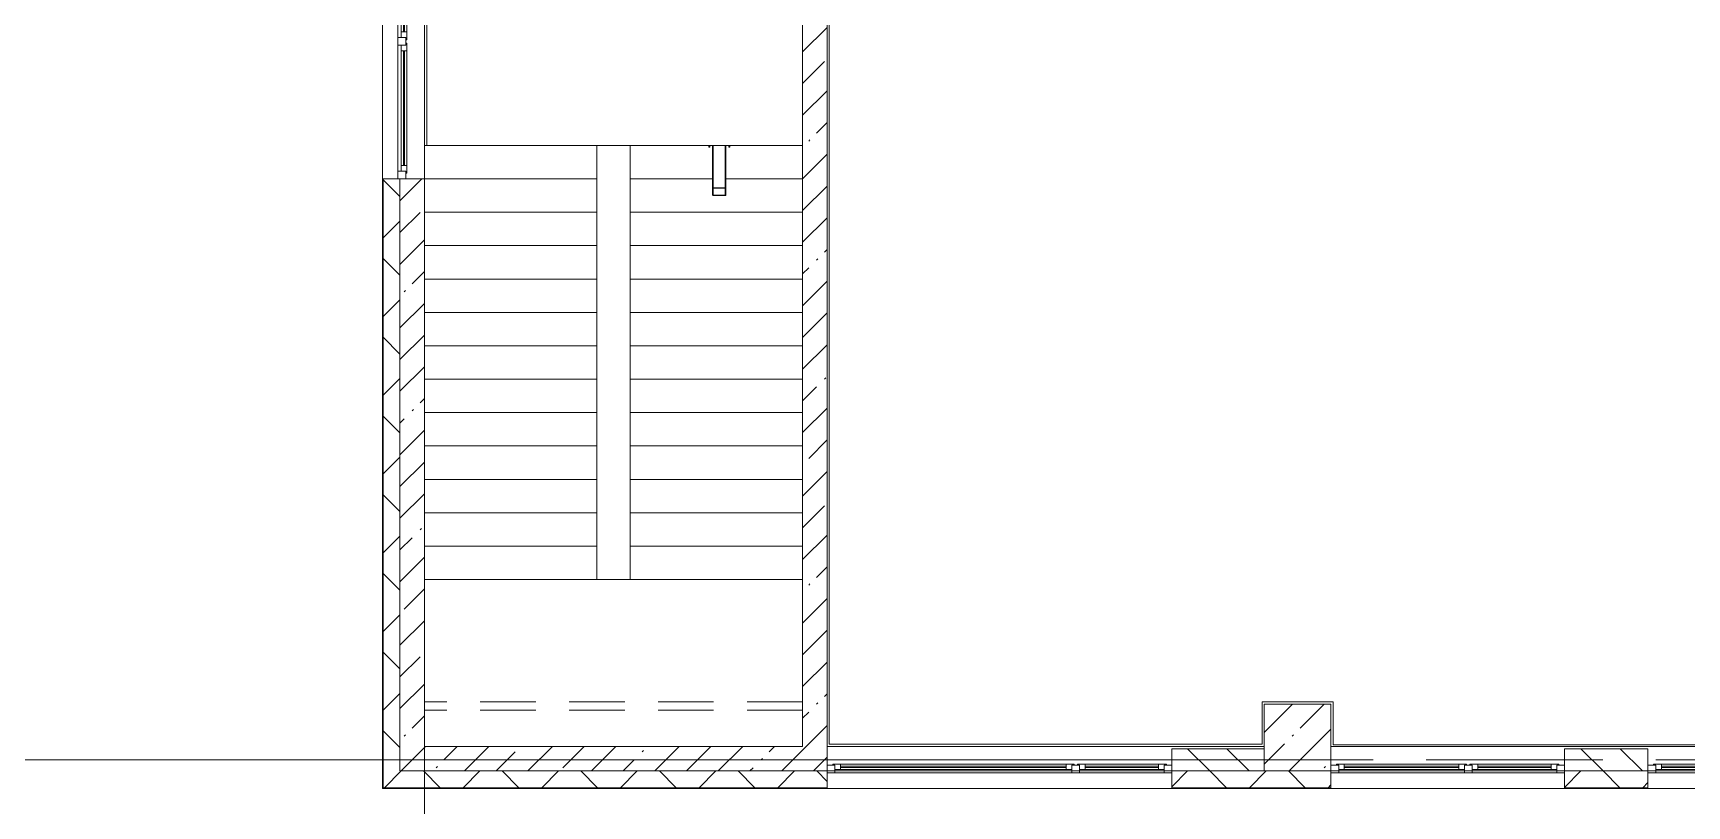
# Model space of a CAD drawing. Header units: millimetres. Extents: x 35524 to 235479, y -8553 to 29000.
# Drawn here: x 105060 to 119929, y -414 to 6530 of the extents above; entities that cross this region are included whole.
import ezdxf

# ---------------------------------------------------------------- set-up
doc = ezdxf.new("R2010")
doc.units = ezdxf.units.MM
doc.linetypes.add('200_ШТРИХ__ш1_п0_6_', pattern=[800, 500, -300])
doc.linetypes.add('Осевая', pattern=[3175, 635, -476.25, 1587.5, -476.25])
for name, color, linetype, lineweight in [('A-DETL-MBND-1', 7, '200_ШТРИХ__ш1_п0_6_', 9), ('A-GLAZ-2', 7, 'Continuous', 5), ('A-WALL', 7, 'Continuous', 9), ('A-WALL-6', 7, 'Continuous', 5), ('I-WALL-24', 7, 'Continuous', 5), ('S-COLS-1', 7, 'Continuous', 5), ('S-STRS-3', 7, 'Continuous', 5), ('Оси', 7, 'Continuous', 9), ('Оси-2', 7, 'Осевая', 9)]:
    doc.layers.add(name, color=color, linetype=linetype, lineweight=lineweight)
doc.layers.add('A-FLOR-2', color=7, linetype='Continuous', lineweight=5, true_color=0xaaaaaa)
pattern_1 = [(45, (108468.84, 0), (-353.5534, 353.5534), []), (135, (108468.84, 0), (-353.5534, -353.5534), [])]
pattern_2 = [(45, (108468.84, 0), (-285.123, 285.123), []), (45, (108753.96, 0), (-285.123, 285.123), [504.031, -100.806, 16.764, -84.042])]

# ---------------------------------------------------------------- blocks, each defined once
blk = doc.blocks.new('120_Окно_СКБ_2Ст - 120_Окно_СКБ_2Ст 3100х2500 _мал_ створка слева-2_-22446420-3_4_2_птичка')
at = {"layer": 'A-GLAZ-2'}
for p, q in [((-1550, -127), (-1550, -57)), ((-1550, -57), (-1480, -57)), ((1550, -57), (-1550, -57)), ((-1480, -127), (-1550, -127)), ((-1550, -127), (-1500, -127)), ((-1480, -127), (-1500, -127)), ((-1500, -127), (-1500, -137)), ((-1500, -137), (-700, -137)), ((-700, -137), (-1500, -137)), ((-1480, -57), (-1480, -127)), ((-720, -87), (-1480, -87)), ((-1480, -87), (-1480, -127)), ((-1430, -137), (-1430, -87)), ((-1430, -107), (-770, -107)), ((-770, -117), (-1430, -117)), ((-770, -137), (-770, -87)), ((-720, -127), (-720, -57)), ((-720, -57), (-650, -57)), ((-720, -127), (-720, -87)), ((-650, -127), (-720, -127)), ((-700, -127), (-720, -127)), ((-700, -127), (-670, -127)), ((-700, -137), (-700, -127)), ((-650, -127), (-670, -127)), ((-670, -127), (-670, -137)), ((-670, -137), (1500, -137)), ((1500, -137), (-670, -137)), ((-650, -57), (-650, -127)), ((1480, -87), (-650, -87)), ((-650, -87), (-650, -127)), ((-600, -137), (-600, -87)), ((-600, -107), (1430, -107)), ((1430, -117), (-600, -117)), ((1430, -137), (1430, -87)), ((1480, -127), (1480, -57)), ((1480, -57), (1550, -57)), ((1480, -127), (1480, -87)), ((1550, -127), (1480, -127)), ((1500, -127), (1480, -127)), ((1500, -127), (1550, -127)), ((1500, -137), (1500, -127)), ((1550, -57), (1550, -127))]:
    blk.add_line(p, q, dxfattribs=at)
blk = doc.blocks.new('120_Окно_СКБ_2Ст - 120_Окно_СКБ_2Ст 2100х2500 _мал створка СЛЕВА_-22446485-3_4_2_птичка')
at = {"layer": 'A-GLAZ-2'}
for p, q in [((-1050, -127), (-1050, -57)), ((-1050, -57), (-980, -57)), ((1050, -57), (-1050, -57)), ((-980, -127), (-1050, -127)), ((-1050, -127), (-1000, -127)), ((-980, -127), (-1000, -127)), ((-1000, -127), (-1000, -137)), ((-1000, -137), (-200, -137)), ((-200, -137), (-1000, -137)), ((-980, -57), (-980, -127)), ((-220, -87), (-980, -87)), ((-980, -87), (-980, -127)), ((-930, -137), (-930, -87)), ((-930, -107), (-270, -107)), ((-270, -117), (-930, -117)), ((-270, -137), (-270, -87)), ((-220, -127), (-220, -57)), ((-220, -57), (-150, -57)), ((-220, -127), (-220, -87)), ((-150, -127), (-220, -127)), ((-200, -127), (-220, -127)), ((-200, -127), (-170, -127)), ((-200, -137), (-200, -127)), ((-150, -127), (-170, -127)), ((-170, -127), (-170, -137)), ((-170, -137), (1000, -137)), ((1000, -137), (-170, -137)), ((-150, -57), (-150, -127)), ((980, -87), (-150, -87)), ((-150, -87), (-150, -127)), ((-100, -137), (-100, -87)), ((-100, -107), (930, -107)), ((930, -117), (-100, -117)), ((930, -137), (930, -87)), ((980, -127), (980, -57)), ((980, -57), (1050, -57)), ((980, -127), (980, -87)), ((1050, -127), (980, -127)), ((1000, -127), (980, -127)), ((1000, -127), (1050, -127)), ((1000, -137), (1000, -127)), ((1050, -57), (1050, -127))]:
    blk.add_line(p, q, dxfattribs=at)
blk = doc.blocks.new('120_Окно_СКБ_1Ст - 120_Окно_СКБ_1Ст 900х2500_h_-22445987-3_4_2_птичка')
at = {"layer": 'A-GLAZ-2'}
for p, q in [((-450, -127), (-450, -57)), ((-450, -57), (-380, -57)), ((450, -57), (-450, -57)), ((-380, -127), (-450, -127)), ((-450, -127), (-400, -127)), ((-380, -127), (-400, -127)), ((-400, -127), (-400, -137)), ((-400, -137), (400, -137)), ((400, -137), (-400, -137)), ((-380, -57), (-380, -127)), ((380, -87), (-380, -87)), ((-380, -87), (-380, -127)), ((-330, -137), (-330, -87)), ((-330, -107), (330, -107)), ((330, -117), (-330, -117)), ((330, -137), (330, -87)), ((380, -127), (380, -57)), ((380, -57), (450, -57)), ((380, -127), (380, -87)), ((450, -127), (380, -127)), ((400, -127), (380, -127)), ((400, -127), (450, -127)), ((400, -137), (400, -127)), ((450, -57), (450, -127))]:
    blk.add_line(p, q, dxfattribs=at)
blk = doc.blocks.new('120_Окно_СКБ_2Ст - 120_Окно_СКБ_2Ст 2100х2400 _мал створка справа_-22446225-3_4_2_птичка')
at = {"layer": 'A-GLAZ-2'}
for p, q in [((-1050, -127), (-1050, -57)), ((-1050, -57), (-980, -57)), ((1050, -57), (-1050, -57)), ((-980, -127), (-1050, -127)), ((-1050, -127), (-1000, -127)), ((-980, -127), (-1000, -127)), ((-1000, -127), (-1000, -137)), ((-1000, -137), (170, -137)), ((170, -137), (-1000, -137)), ((-980, -57), (-980, -127)), ((150, -87), (-980, -87)), ((-980, -87), (-980, -127)), ((-930, -137), (-930, -87)), ((-930, -107), (100, -107)), ((100, -117), (-930, -117)), ((100, -137), (100, -87)), ((150, -127), (150, -57)), ((150, -57), (220, -57)), ((150, -127), (150, -87)), ((220, -127), (150, -127)), ((170, -127), (150, -127)), ((170, -127), (200, -127)), ((170, -137), (170, -127)), ((220, -127), (200, -127)), ((200, -127), (200, -137)), ((200, -137), (1000, -137)), ((1000, -137), (200, -137)), ((220, -57), (220, -127)), ((980, -87), (220, -87)), ((220, -87), (220, -127)), ((270, -137), (270, -87)), ((270, -107), (930, -107)), ((930, -117), (270, -117)), ((930, -137), (930, -87)), ((980, -127), (980, -57)), ((980, -57), (1050, -57)), ((980, -127), (980, -87)), ((1050, -127), (980, -127)), ((1000, -127), (980, -127)), ((1000, -127), (1050, -127)), ((1000, -137), (1000, -127)), ((1050, -57), (1050, -127))]:
    blk.add_line(p, q, dxfattribs=at)
blk = doc.blocks.new('Анкер клиновой - Анкер клиновой МКТ В 10-10-16_85-22193208-3_4_2_птичка')
at = {"layer": 'A-DETL-MBND-1'}
for p, q in [((122191, 13788), (122191, 13784)), ((122207, 13788), (122191, 13788)), ((122191, 13788), (122207, 13788)), ((122194, 13798), (122194, 13784)), ((122204, 13798), (122194, 13798)), ((122194, 13798), (122204, 13798)), ((122204, 13784), (122204, 13798)), ((122207, 13784), (122207, 13788))]:
    blk.add_line(p, q, dxfattribs=at)
blk = doc.blocks.new('ОМ_Труба_ГОСТ 8639-82 - ОМ_Труба_ГОСТ 8639-82-V205-3_4_2_птичка')
at = {"layer": 'A-DETL-MBND-1'}
for p, q in [((2701, 5520), (2701, 5133)), ((2707, 5070), (2707, 5520)), ((2815, 5070), (2815, 5520)), ((2821, 5133), (2821, 5520)), ((2701, 5075), (2701, 5133)), ((2707, 5133), (2707, 5075)), ((2710, 5138), (2812, 5138)), ((2812, 5135), (2710, 5135)), ((2710, 5073), (2812, 5073)), ((2812, 5070), (2710, 5070)), ((2815, 5075), (2815, 5133)), ((2821, 5133), (2821, 5075))]:
    blk.add_line(p, q, dxfattribs=at)
at = {"layer": 'A-DETL-MBND-1', "flags": 128}
for points in [[(2701, 5133), (2701, 5134), (2702, 5135), (2703, 5136), (2704, 5137), (2706, 5137), (2708, 5138), (2710, 5138)], [(2710, 5070), (2708, 5070), (2706, 5070), (2704, 5071), (2703, 5072), (2702, 5073), (2701, 5074), (2701, 5075)], [(2710, 5135), (2709, 5135), (2708, 5134), (2708, 5134), (2707, 5134), (2707, 5134), (2707, 5133), (2707, 5133)], [(2707, 5075), (2707, 5074), (2707, 5074), (2707, 5074), (2708, 5073), (2708, 5073), (2709, 5073), (2710, 5073)], [(2812, 5138), (2814, 5138), (2816, 5137), (2817, 5137), (2819, 5136), (2820, 5135), (2820, 5134), (2821, 5133)], [(2815, 5133), (2815, 5133), (2814, 5134), (2814, 5134), (2814, 5134), (2813, 5134), (2812, 5135), (2812, 5135)], [(2821, 5075), (2820, 5074), (2820, 5073), (2819, 5072), (2817, 5071), (2816, 5070), (2814, 5070), (2812, 5070)], [(2812, 5073), (2812, 5073), (2813, 5073), (2814, 5073), (2814, 5074), (2814, 5074), (2815, 5074), (2815, 5075)]]:
    blk.add_lwpolyline(points, dxfattribs=at)
blk = doc.blocks.new('Зашивка приборов отопления37 - Зашивка приборов отопления-33325027-3_4_2_птичка')
at = {"layer": 'A-DETL-MBND-1'}
for p, q in [((121055, 18487), (124455, 18487)), ((121055, 18412), (124455, 18412))]:
    blk.add_line(p, q, dxfattribs=at)

msp = doc.modelspace()

# ---------------------------------------------------------------- hatches: boundary and pattern name
at = {"layer": 'A-WALL-6'}
h = msp.add_hatch(dxfattribs=at)
h.set_pattern_fill('FP_102', color=256, style=0, pattern_type=2)
h.set_pattern_definition(pattern_1)
h.paths.add_polyline_path([(108208.8, -100), (108358.8, -100), (108358.8, 5220), (108208.8, 5220), (108208.8, 1965.8)])
h.paths.add_polyline_path([(108208.8, 7320), (108358.8, 7320), (108358.8, 8520), (108208.8, 8520), (108208.8, 7750.3)])
h.paths.add_polyline_path([(108358.8, 10820), (108358.8, 12220), (108208.8, 12220), (108208.8, 10820)])
h.paths.add_polyline_path([(108358.8, 13120), (108358.8, 15073), (108208.8, 15073), (108208.8, 13120)])
h = msp.add_hatch(dxfattribs=at)
h.set_pattern_fill('FP_100', color=256, style=0, pattern_type=2)
h.set_pattern_definition([(135, (108468.84, 0), (-176.7767, -176.7767), [])])
h.paths.add_polyline_path([(140578.8, -100), (140578.8, 100), (139351.7, 100), (139351.7, -100), (140168.2, -100)])
h.paths.add_polyline_path([(146458.8, -100), (146458.8, 100), (145891.8, 100), (145891.8, -100)])
h.paths.add_polyline_path([(138303.8, -100), (138451.7, -100), (138451.7, 100), (138278.6, 100), (138278.6, -100)])
h.paths.add_polyline_path([(144829.2, -100), (144991.8, -100), (144991.8, 100), (144438.8, 100), (144438.8, -100)])
h.paths.add_polyline_path([(142078.8, -100), (142338.8, -100), (142338.8, 100), (142078.8, 100), (142078.8, 39.5)])
h.paths.add_polyline_path([(127828.8, -100), (129178.8, -100), (129178.8, 100), (127828.8, 100)])
h.paths.add_polyline_path([(125253, -100), (125728.8, -100), (125728.8, 100), (124978.8, 100), (124978.8, -100)])
h.paths.add_polyline_path([(133642.8, -100), (134028.8, -100), (134028.8, 100), (133278.8, 100), (133278.8, -100)])
h.paths.add_polyline_path([(131178.8, -100), (131178.8, 100), (130978.8, 100), (130978.8, -100)])
h.paths.add_polyline_path([(134878.6, -100), (134878.6, 100), (134628.8, 100), (134628.8, -100)])
h.paths.add_polyline_path([(124078.8, -100), (124078.8, 100), (123328.8, 100), (123328.8, -100)])
h.paths.add_polyline_path([(130078.8, -100), (130378.8, -100), (130378.8, 100), (130078.8, 100)])
h.paths.add_polyline_path([(119578.8, -100), (119578.8, 100), (118828.6, 100), (118828.6, -100)])
h.paths.add_polyline_path([(120478.8, -100), (120628.8, -100), (120628.8, 100), (120478.8, 100)])
h.paths.add_polyline_path([(116128.8, -100), (116128.8, 100), (115298.8, 100), (115298.8, -100), (115930.9, -100)])
h = msp.add_hatch(dxfattribs=at)
h.set_pattern_fill('FP_102', color=256, style=0, pattern_type=2)
h.set_pattern_definition(pattern_1)
h.paths.add_polyline_path([(142032.6, -250), (142338.8, -250), (142338.8, -100), (141478.8, -100), (141478.8, -250)])
h.paths.add_polyline_path([(146779, -250), (146779, -100), (145891.8, -100), (145891.8, -250), (146693.7, -250)])
h.paths.add_polyline_path([(138451.7, -250), (138451.7, -100), (137678.6, -100), (137678.6, -250), (138303.8, -250)])
h.paths.add_polyline_path([(139351.7, -250), (140578.8, -250), (140578.8, -100), (139351.7, -100)])
h.paths.add_polyline_path([(144829.2, -250), (144991.8, -250), (144991.8, -100), (144438.8, -100), (144438.8, -250)])
h.paths.add_polyline_path([(134575, -250), (134878.6, -250), (134878.6, -100), (133278.8, -100), (133278.8, -250), (133642.8, -250)])
h.paths.add_polyline_path([(129178.8, -250), (129178.8, -100), (127828.8, -100), (127828.8, -250), (128049.6, -250)])
h.paths.add_polyline_path([(130078.8, -250), (131178.8, -250), (131178.8, -100), (130078.8, -100)])
h.paths.add_polyline_path([(123328.8, -250), (124078.8, -250), (124078.8, -100), (123328.8, -100)])
h.paths.add_polyline_path([(124978.8, -250), (125728.8, -250), (125728.8, -100), (124978.8, -100)])
h.paths.add_polyline_path([(121228.8, -250), (121228.8, -100), (120478.8, -100), (120478.8, -250), (120591.9, -250)])
h.paths.add_polyline_path([(115298.8, -250), (116728.6, -250), (116728.6, -100), (115298.8, -100)])
h.paths.add_polyline_path([(118828.6, -250), (119578.8, -250), (119578.8, -100), (118828.6, -100)])
h.paths.add_polyline_path([(112198.8, -250), (112198.8, -100), (108208.8, -100), (108208.8, -250), (111269.9, -250)])
at = {"layer": 'I-WALL-24'}
h = msp.add_hatch(dxfattribs=at)
h.set_pattern_fill('FP_98', color=256, style=0, pattern_type=2)
h.set_pattern_definition(pattern_2)
h.paths.add_polyline_path([(108358.8, -100), (108578.8, -100), (108578.8, 5220), (108358.8, 5220), (108358.8, 1965.8)])
h.paths.add_polyline_path([(108578.8, 7320), (108578.8, 7900), (108358.8, 7900), (108358.8, 7320)])
h = msp.add_hatch(dxfattribs=at)
h.set_pattern_fill('FP_98', color=256, style=0, pattern_type=2)
h.set_pattern_definition(pattern_2)
h.paths.add_polyline_path([(112198.8, -100), (112198.8, 7900), (111978.8, 7900), (111978.8, -100)])
h = msp.add_hatch(dxfattribs=at)
h.set_pattern_fill('FP_98', color=256, style=0, pattern_type=2)
h.set_pattern_definition(pattern_2)
h.paths.add_polyline_path([(108578.8, -100), (111978.8, -100), (111978.8, 120), (108578.8, 120)])
at = {"layer": 'S-COLS-1'}
h = msp.add_hatch(dxfattribs=at)
h.set_pattern_fill('FP_98', color=256, style=0, pattern_type=2)
h.set_pattern_definition(pattern_2)
h.paths.add_polyline_path([(116728.8, -100), (116728.8, 500), (116128.8, 500), (116128.8, -100)])

# ---------------------------------------------------------------- linework, layer by layer
at = {"layer": 'A-FLOR-2'}
for p, q in [((108598.8, 7659), (108598.8, 5520)), ((112218.8, 7680), (112218.8, 140.5)), ((108578.8, 5520), (111978.8, 5520)), ((116108.8, 140.5), (116108.8, 520.5)), ((116108.8, 520.5), (116748.8, 520.5)), ((116748.8, 520.5), (116748.8, 135.5)), ((112218.8, 140.5), (116108.8, 140.5)), ((116748.8, 135.5), (120613.8, 135.5))]:
    msp.add_line(p, q, dxfattribs=at)
at = {"layer": 'A-WALL'}
for p, q in [((108205.8, 5220), (108205.8, -253)), ((108208.8, 5220), (108208.8, -250)), ((108358.8, -100), (108358.8, 5220)), ((115298.8, -100), (116128.8, -100)), ((118828.6, -100), (119578.8, -100)), ((108205.8, -253), (112198.8, -253)), ((108208.8, -250), (112198.8, -250)), ((115298.8, -250), (116728.6, -250)), ((115298.8, -253), (116728.6, -253)), ((118828.6, -250), (119578.8, -250)), ((118828.6, -253), (119578.8, -253))]:
    msp.add_line(p, q, dxfattribs=at)
at = {"layer": 'A-WALL-6'}
for p, q in [((108200.8, 14772.9), (108200.8, -258)), ((108358.8, 5220), (108200.8, 5220)), ((116128.8, 100), (115298.8, 100)), ((115298.8, 100), (115298.8, -258)), ((116128.8, -100), (116128.8, 100)), ((119578.8, 100), (118828.6, 100)), ((118828.6, 100), (118828.6, -258)), ((119578.8, -258), (119578.8, 100)), ((115298.8, -100), (108358.8, -100)), ((112198.8, -258), (112198.8, -100)), ((116728.6, -100), (116128.8, -100)), ((116728.6, -258), (116728.6, -100)), ((116728.8, -100), (118828.6, -100)), ((119578.8, -100), (120478.8, -100)), ((118828.6, -258), (108200.8, -258)), ((118828.6, -258), (130078.8, -258))]:
    msp.add_line(p, q, dxfattribs=at)
at = {"layer": 'I-WALL-24'}
for p, q in [((108578.8, 120), (108578.8, 7680)), ((111978.8, 7680), (111978.8, 120)), ((112198.8, -100), (112198.8, 7700)), ((108578.8, 5220), (108358.8, 5220)), ((111978.8, 120), (108578.8, 120)), ((112198.8, 120), (116128.8, 120)), ((116728.8, 120), (120628.8, 120))]:
    msp.add_line(p, q, dxfattribs=at)
at = {"layer": 'S-COLS-1'}
for p, q in [((116728.8, 500), (116128.8, 500)), ((116128.8, 500), (116128.8, 100)), ((116728.8, -100), (116728.8, 500)), ((116128.8, 100), (116128.8, -100)), ((116128.8, -100), (116728.8, -100))]:
    msp.add_line(p, q, dxfattribs=at)
at = {"layer": 'S-STRS-3'}
for p, q in [((108578.8, 5520), (110128.8, 5520)), ((110128.8, 5220), (110128.8, 5520)), ((110428.8, 5520), (110428.8, 5220)), ((108578.8, 5220), (110128.8, 5220)), ((108578.8, 5220), (110128.8, 5220)), ((110128.8, 4920), (110128.8, 5220)), ((110428.8, 5220), (110428.8, 4920)), ((111173.2, 5220), (110428.8, 5220)), ((111173.2, 5220), (110428.8, 5220)), ((111978.8, 5220), (111285.9, 5220)), ((111978.8, 5220), (111285.9, 5220)), ((108578.8, 4920), (110128.8, 4920)), ((108578.8, 4920), (110128.8, 4920)), ((110128.8, 4620), (110128.8, 4920)), ((110428.8, 4920), (110428.8, 4620)), ((111978.8, 4920), (110428.8, 4920)), ((111978.8, 4920), (110428.8, 4920)), ((108578.8, 4620), (110128.8, 4620)), ((108578.8, 4620), (110128.8, 4620)), ((110128.8, 4320), (110128.8, 4620)), ((110428.8, 4620), (110428.8, 4320)), ((111978.8, 4620), (110428.8, 4620)), ((111978.8, 4620), (110428.8, 4620)), ((108578.8, 4320), (110128.8, 4320)), ((108578.8, 4320), (110128.8, 4320)), ((110128.8, 4020), (110128.8, 4320)), ((110428.8, 4320), (110428.8, 4020)), ((111978.8, 4320), (110428.8, 4320)), ((111978.8, 4320), (110428.8, 4320)), ((108578.8, 4020), (110128.8, 4020)), ((108578.8, 4020), (110128.8, 4020)), ((110128.8, 3720), (110128.8, 4020)), ((110428.8, 4020), (110428.8, 3720)), ((111978.8, 4020), (110428.8, 4020)), ((111978.8, 4020), (110428.8, 4020)), ((108578.8, 3720), (110128.8, 3720)), ((108578.8, 3720), (110128.8, 3720)), ((110128.8, 3420), (110128.8, 3720)), ((110428.8, 3720), (110428.8, 3420)), ((111978.8, 3720), (110428.8, 3720)), ((111978.8, 3720), (110428.8, 3720)), ((108578.8, 3420), (110128.8, 3420)), ((108578.8, 3420), (110128.8, 3420)), ((110128.8, 3120), (110128.8, 3420)), ((110428.8, 3420), (110428.8, 3120)), ((111978.8, 3420), (110428.8, 3420)), ((111978.8, 3420), (110428.8, 3420)), ((108578.8, 3120), (110128.8, 3120)), ((108578.8, 3120), (110128.8, 3120)), ((110128.8, 2820), (110128.8, 3120)), ((110428.8, 3120), (110428.8, 2820)), ((111978.8, 3120), (110428.8, 3120)), ((111978.8, 3120), (110428.8, 3120)), ((108578.8, 2820), (110128.8, 2820)), ((108578.8, 2820), (110128.8, 2820)), ((110128.8, 2520), (110128.8, 2820)), ((110428.8, 2820), (110428.8, 2520)), ((111978.8, 2820), (110428.8, 2820)), ((111978.8, 2820), (110428.8, 2820)), ((108578.8, 2520), (110128.8, 2520)), ((108578.8, 2520), (110128.8, 2520)), ((110128.8, 2220), (110128.8, 2520)), ((110428.8, 2520), (110428.8, 2220)), ((111978.8, 2520), (110428.8, 2520)), ((111978.8, 2520), (110428.8, 2520)), ((108578.8, 2220), (110128.8, 2220)), ((108578.8, 2220), (110128.8, 2220)), ((110128.8, 1920), (110128.8, 2220)), ((110428.8, 2220), (110428.8, 1920)), ((111978.8, 2220), (110428.8, 2220)), ((111978.8, 2220), (110428.8, 2220)), ((108578.8, 1920), (110128.8, 1920)), ((108578.8, 1920), (110128.8, 1920)), ((110128.8, 1620), (110128.8, 1920)), ((110428.8, 1920), (110428.8, 1620)), ((111978.8, 1920), (110428.8, 1920)), ((111978.8, 1920), (110428.8, 1920)), ((108578.8, 1620), (110128.8, 1620)), ((108578.8, 1620), (110128.8, 1620)), ((110428.8, 1620), (110128.8, 1620)), ((111978.8, 1620), (110428.8, 1620)), ((111978.8, 1620), (110428.8, 1620))]:
    msp.add_line(p, q, dxfattribs=at)
at = {"layer": 'Оси'}
for p, q in [((108578.8, 5439), (108578.8, 15380)), ((108578.8, -4552.8), (108578.8, 5388.2)), ((103973.3, 0), (116473.3, 0))]:
    msp.add_line(p, q, dxfattribs=at)
at = {"layer": 'Оси-2'}
for p, q in [((108578.8, 5388.2), (108578.8, 5439)), ((116473.3, 0), (134728.8, 0))]:
    msp.add_line(p, q, dxfattribs=at)

# ---------------------------------------------------------------- block references
at = {"layer": 'A-DETL-MBND-1', "rotation": 180}
for name, p in [('Анкер клиновой - Анкер клиновой МКТ В 10-10-16_85-22193208-3_4_2_птичка', (233339, 19304)), ('Анкер клиновой - Анкер клиновой МКТ В 10-10-16_85-22193208-3_4_2_птичка', (233519, 19304)), ('Зашивка приборов отопления37 - Зашивка приборов отопления-33325027-3_4_2_птичка', (233033.8, 18932.5))]:
    msp.add_blockref(name, p, dxfattribs=at)
at = {"layer": 'A-DETL-MBND-1'}
msp.add_blockref('ОМ_Труба_ГОСТ 8639-82 - ОМ_Труба_ГОСТ 8639-82-V205-3_4_2_птичка', (108468.8, 0), dxfattribs=at)
at = {"layer": 'A-GLAZ-2'}
for name, p, rotation in [('120_Окно_СКБ_2Ст - 120_Окно_СКБ_2Ст 2100х2400 _мал створка справа_-22446225-3_4_2_птичка', (108283.8, 6270), 89.99999999999991), ('120_Окно_СКБ_2Ст - 120_Окно_СКБ_2Ст 3100х2500 _мал_ створка слева-2_-22446420-3_4_2_птичка', (113748.8, -175), 180), ('120_Окно_СКБ_2Ст - 120_Окно_СКБ_2Ст 2100х2500 _мал створка СЛЕВА_-22446485-3_4_2_птичка', (117778.6, -175), 180), ('120_Окно_СКБ_1Ст - 120_Окно_СКБ_1Ст 900х2500_h_-22445987-3_4_2_птичка', (120028.8, -175), 180)]:
    msp.add_blockref(name, p, dxfattribs=dict(at, rotation=rotation))

doc.saveas('drawing.dxf')
